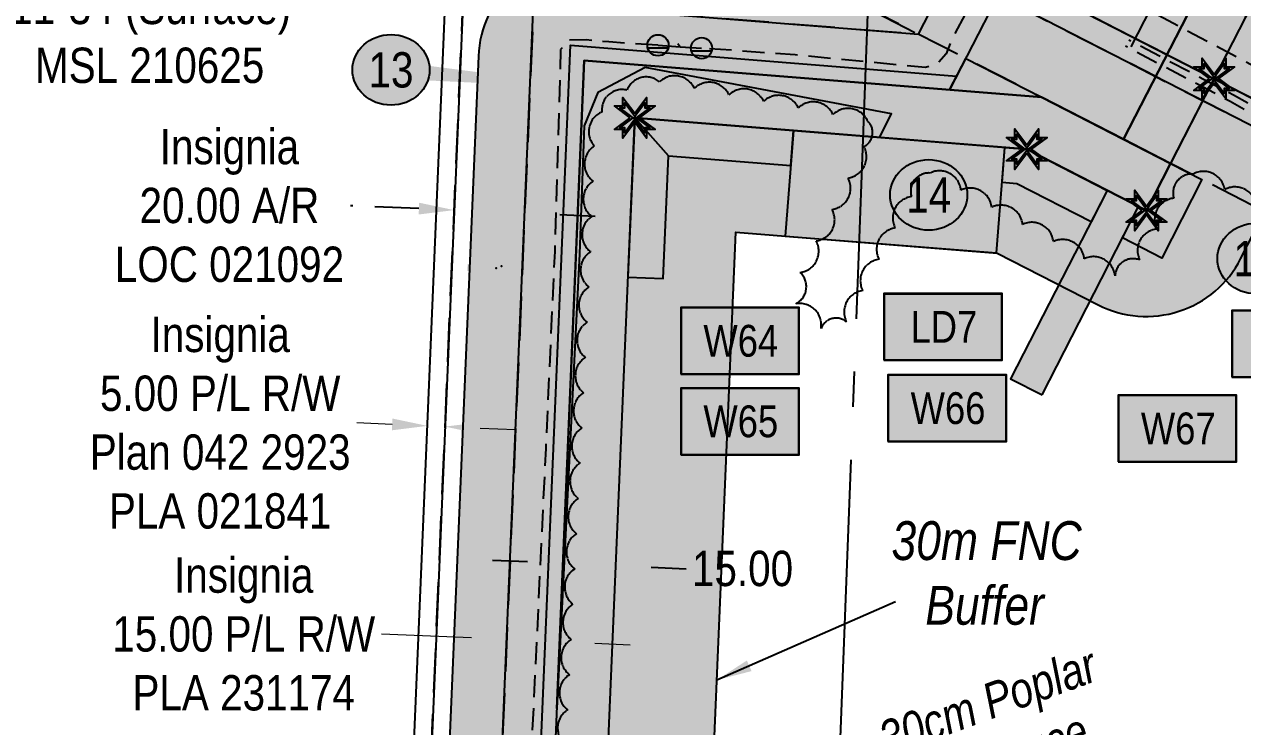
# Model space of a CAD drawing. Extents: x 333858 to 342713, y 6154085 to 6163590.
# Drawn here: x 334690.9 to 335036.1, y 6158234 to 6158433 of the extents above; entities that cross this region are included whole.
import ezdxf
from ezdxf.enums import TextEntityAlignment as Align

# ---------------------------------------------------------------- set-up
doc = ezdxf.new("R2010")
doc.units = 0
doc.header["$LTSCALE"] = 5
doc.header["$PDSIZE"] = 0.5
for name, pattern in [('0', [1, 1, 0]), ('foc-ACCESSROAD', [3.75, 2.5, -1.25]), ('foc-MONUMENT-BDYS', [6, 4, -2]), ('foc-QUARTERLINE', [33, 25, -3, 2, -3]), ('UG_PIPE', [1.875, 1.25, -0.625])]:
    doc.linetypes.add(name, pattern=pattern)
doc.layers.get('Defpoints').update_dxf_attribs({"color": 9})
doc.layers.add('AS-GENERAL', color=48, linetype='Continuous', lineweight=18)
doc.layers.add('F-RW-T', color=190, linetype='Continuous', lineweight=9)
doc.layers.add('AS-PIPE-AG', color=7, linetype='Continuous', true_color=0x7d00fa)
doc.layers.add('P-TEMP-BLUE-H', color=7, linetype='Continuous', true_color=0x99e6ff)
for name, color, linetype in [('AS-PIPE-UG', 44, 'UG_PIPE'), ('AS-ROADS', 254, 'Continuous'), ('AS-SYMBOL', 7, 'Continuous'), ('C-AR', 13, 'foc-ACCESSROAD'), ('DETAIL-T', 7, 'Continuous'), ('F-AR', 190, 'foc-ACCESSROAD'), ('F-RW', 190, 'Continuous'), ('F-WS', 190, 'foc-ACCESSROAD'), ('Field_Culvert', 7, 'Continuous'), ('L-MON', 1, 'Continuous'), ('L-MON-PLAN', 7, 'foc-MONUMENT-BDYS'), ('L-QSEC', 8, 'foc-QUARTERLINE'), ('P-BUFFER-H 30m', 51, 'Continuous'), ('P-BUFFER-T', 40, 'Continuous'), ('P-ELEVATION', 7, 'Continuous'), ('P-PROPOSED', 10, 'Continuous'), ('P-PROPOSED-H', 21, 'Continuous'), ('P-TEMP-BLOCKS', 250, 'Continuous'), ('P-TEMP-BLUE', 146, 'Continuous'), ('P-TXT', 4, 'Continuous'), ('P-WORKAREA', 113, 'Continuous'), ('P-WORKAREA-H', 111, 'Continuous'), ('T-BUSH', 110, '0'), ('T-BUSH-T', 110, 'Continuous')]:
    doc.layers.add(name, color=color, linetype=linetype)
doc.layers.add('P-EXISTINGCUT', color=125, linetype='Continuous', plot=False)
doc.layers.add('P-EXISTINGDISPO', color=175, linetype='Continuous', plot=False)
doc.styles.add('100L', font='ARIALN.TTF', dxfattribs={"height": 11})
doc.styles.add('80', font='ARIALN.TTF', dxfattribs={"height": 10})
doc.styles.add('80CG', font='ARIALN.TTF', dxfattribs={"height": 10})
doc.styles.add('80L', font='ARIALN.TTF', dxfattribs={"height": 10})
doc.styles.add('80LS', font='ARIALNI.TTF', dxfattribs={"height": 10})
doc.dimstyles.new('Compass 5 000', dxfattribs={"dimscale": 5, "dimtxt": 9, "dimasz": 2, "dimexe": 0.2, "dimexo": 0.0625, "dimgap": 0.5, "dimtad": 0, "dimtih": 1, "dimtoh": 1, "dimzin": 0, "dimdsep": 46, "dimtxsty": '80CG', "dimcen": 0.1, "dimse1": 1, "dimse2": 1, "dimclrd": 256, "dimclrt": 256, "dimaunit": 1, "dimadec": 4, "dimazin": 0, "dimtfac": 0.06, "dimtofl": 0, "dimtmove": 0, "dimatfit": 1, "dimfxl": 0.2, "dimtolj": 1, "dimtzin": 0, "dimlwd": -1, "dimarcsym": 0})

# ---------------------------------------------------------------- blocks, each defined once
blk = doc.blocks.new('RISER')
h = blk.add_hatch(color=255)
h.dxf.hatch_style = 1
edge = h.paths.add_edge_path()
edge.add_arc((0, 0), 0.7, 0, 360)
blk.add_hatch(color=13).paths.add_polyline_path([(0.581, -0.15), (-0.581, -0.15, 0.774597)])
at = {"color": 13}
blk.add_line((-0.581, -0.15), (0.581, -0.15), dxfattribs=at)
blk.add_circle((0, 0), 0.6, dxfattribs=at)
blk = doc.blocks.new('*D461')
at = {"layer": 'Defpoints', "color": 0, "transparency": 16777216}
for p in [(334810.11, 6158319), (334803.78, 6158287.55), (334808.78, 6158287.34)]:
    blk.add_point(p, dxfattribs=at)
at = {"layer": 'F-RW-T', "transparency": 16777216}
for p, q in [((334795.13, 6158319.63), (334785.14, 6158320.05)), ((334820.1, 6158318.57), (334830.09, 6158318.15))]:
    blk.add_line(p, q, dxfattribs=at)
for points in [[(334795.2, 6158321.29), (334795.06, 6158317.96), (334805.12, 6158319.21)], [(334820.17, 6158320.24), (334820.03, 6158316.91), (334810.11, 6158319)]]:
    blk.add_solid(points, dxfattribs=at)
at = {"layer": 'F-RW-T', "transparency": 16777216, "insert": (334746.4, 6158320.05), "char_height": 10, "attachment_point": 5, "style": '80CG'}
blk.add_mtext('\\A1;Insignia\\P5.00 P/L R/W\\PPlan 042 2923\\PPLA 021841', dxfattribs=at)
blk = doc.blocks.new('*D464')
at = {"layer": 'Defpoints', "color": 0, "transparency": 16777216}
for p in [(334832.68, 6158379.5), (334811.72, 6158357.15), (334831.7, 6158356.31)]:
    blk.add_point(p, dxfattribs=at)
at = {"layer": 'F-WS', "transparency": 16777216}
for p, q in [((334802.71, 6158380.77), (334783.29, 6158381.59)), ((334842.67, 6158379.08), (334852.66, 6158378.66))]:
    blk.add_line(p, q, dxfattribs=at)
for points in [[(334802.78, 6158382.43), (334802.64, 6158379.1), (334812.7, 6158380.34)], [(334842.74, 6158380.74), (334842.6, 6158377.41), (334832.68, 6158379.5)]]:
    blk.add_solid(points, dxfattribs=at)
at = {"layer": 'F-WS', "transparency": 16777216, "insert": (334749.02, 6158381.59), "char_height": 10, "attachment_point": 5, "style": '80CG'}
blk.add_mtext('\\A1;Insignia\\P20.00 A/R\\PLOC 021092', dxfattribs=at)
blk = doc.blocks.new('*D491')
at = {"layer": 'Defpoints', "color": 0, "transparency": 16777216}
for p in [(334842.56, 6158258.07), (334825.85, 6158217.83), (334840.84, 6158217.2)]:
    blk.add_point(p, dxfattribs=at)
at = {"layer": 'F-RW-T', "transparency": 16777216}
for p, q in [((334817.59, 6158259.12), (334792.15, 6158260.2)), ((334852.55, 6158257.65), (334862.55, 6158257.22))]:
    blk.add_line(p, q, dxfattribs=at)
for points in [[(334817.66, 6158260.79), (334817.52, 6158257.46), (334827.58, 6158258.7)], [(334852.63, 6158259.31), (334852.48, 6158255.98), (334842.56, 6158258.07)]]:
    blk.add_solid(points, dxfattribs=at)
at = {"layer": 'F-RW-T', "transparency": 16777216, "insert": (334753.07, 6158260.2), "char_height": 10, "attachment_point": 5, "style": '80CG'}
blk.add_mtext('\\A1;Insignia\\P15.00 P/L R/W\\PPLA 231174', dxfattribs=at)
blk = doc.blocks.new('Temp_Area5')
at = {"true_color": 0x99e6ff}
h = blk.add_hatch(color=141, dxfattribs=at)
h.dxf.hatch_style = 1
h.paths.add_polyline_path([(-16.83, -9.44), (16.33, -9.44), (16.33, 9.05), (-16.83, 9.05)])
at = {"color": 250}
for points in [[(-17.03, -9.64), (16.53, -9.64), (16.53, 9.25), (-17.03, 9.25)], [(-16.93, -9.54), (16.43, -9.54), (16.43, 9.15), (-16.93, 9.15)]]:
    blk.add_lwpolyline(points, close=True, dxfattribs=at)
at = {"color": 250, "style": '80L'}
blk.add_attdef('TEMPORARY', text='', height=9, dxfattribs=at).set_placement((0, -0.15), align=Align.MIDDLE_CENTER)
blk = doc.blocks.new('TEMP')
h = blk.add_hatch(color=255)
h.dxf.hatch_style = 1
h.paths.add_polyline_path([(0, 0.251), (-0.666, 1.152), (-0.666, 0.666), (-1.152, 0.666), (-0.251, 0), (-1.152, -0.666), (-0.666, -0.666), (-0.666, -1.152), (0, -0.251), (0.666, -1.152), (0.666, -0.666), (1.152, -0.666), (0.251, 0), (1.152, 0.666), (0.666, 0.666), (0.666, 1.152)])
h.paths.add_polyline_path([(0.566, 0.849), (0.566, 0.566), (0.849, 0.566), (0.083, 0), (0.849, -0.566), (0.566, -0.566), (0.566, -0.849), (0, -0.083), (-0.566, -0.849), (-0.566, -0.566), (-0.849, -0.566), (-0.083, 0), (-0.849, 0.566), (-0.566, 0.566), (-0.566, 0.849), (0, 0.083)], flags=16)
h = blk.add_hatch(color=1)
h.dxf.hatch_style = 1
h.paths.add_polyline_path([(0, 0.083), (-0.566, 0.849), (-0.566, 0.566), (-0.849, 0.566), (-0.083, 0), (-0.849, -0.566), (-0.566, -0.566), (-0.566, -0.849), (0, -0.083), (0.566, -0.849), (0.566, -0.566), (0.849, -0.566), (0.083, 0), (0.849, 0.566), (0.566, 0.566), (0.566, 0.849)])
at = {"color": 1}
for p, q in [((-0.083, 0), (0.083, 0)), ((0, 0.083), (0, -0.083))]:
    blk.add_line(p, q, dxfattribs=at)
at = {"color": 255, "flags": 128}
blk.add_lwpolyline([(-0.251, 0), (-1.152, 0.666), (-0.666, 0.666), (-0.666, 1.152), (0, 0.251), (0.666, 1.152), (0.666, 0.666), (1.152, 0.666), (0.251, 0), (1.152, -0.666), (0.666, -0.666), (0.666, -1.152), (0, -0.251), (-0.666, -1.152), (-0.666, -0.666), (-1.152, -0.666)], close=True, dxfattribs=at)
at = {"color": 1, "flags": 128}
blk.add_lwpolyline([(-0.083, 0), (-0.849, 0.566), (-0.566, 0.566), (-0.566, 0.849), (0, 0.083), (0.566, 0.849), (0.566, 0.566), (0.849, 0.566), (0.083, 0), (0.849, -0.566), (0.566, -0.566), (0.566, -0.849), (0, -0.083), (-0.566, -0.849), (-0.566, -0.566), (-0.849, -0.566)], close=True, dxfattribs=at)
blk = doc.blocks.new('*U612')
at = {"layer": 'P-ELEVATION'}
h = blk.add_hatch(color=111, dxfattribs=at)
h.dxf.hatch_style = 1
edge = h.paths.add_edge_path()
edge.add_ellipse((0, 0), major_axis=(-10.94, 0), ratio=0.913794, start_angle=0, end_angle=360)
at = {"layer": 'P-ELEVATION', "color": 7, "flags": 128}
blk.add_lwpolyline([(0, 0, 5, 0, 0), (61.89, -5.46, 0, 0, 0)], format="xyseb", dxfattribs=at)
at = {"layer": 'P-ELEVATION', "color": 7}
blk.add_ellipse((0, 0), major_axis=(-10.94, 0), ratio=0.913794, dxfattribs=at)
at = {"layer": 'P-ELEVATION', "style": '80'}
blk.add_attdef('BEND', text='', height=10, dxfattribs=at).set_placement((0, 0), align=Align.MIDDLE_CENTER)
blk = doc.blocks.new('*U613')
at = {"layer": 'P-ELEVATION'}
h = blk.add_hatch(color=111, dxfattribs=at)
h.dxf.hatch_style = 1
edge = h.paths.add_edge_path()
edge.add_ellipse((0, 0), major_axis=(-10.94, 0), ratio=0.913794, start_angle=0, end_angle=360)
at = {"layer": 'P-ELEVATION', "color": 7, "flags": 128}
blk.add_lwpolyline([(0, 0, 5, 0, 0), (29.88, 20.31, 0, 0, 0)], format="xyseb", dxfattribs=at)
at = {"layer": 'P-ELEVATION', "color": 7}
blk.add_ellipse((0, 0), major_axis=(-10.94, 0), ratio=0.913794, dxfattribs=at)
at = {"layer": 'P-ELEVATION', "style": '80'}
blk.add_attdef('BEND', text='', height=10, dxfattribs=at).set_placement((0, 0), align=Align.MIDDLE_CENTER)
blk = doc.blocks.new('*U614')
at = {"layer": 'P-ELEVATION'}
h = blk.add_hatch(color=111, dxfattribs=at)
h.dxf.hatch_style = 1
edge = h.paths.add_edge_path()
edge.add_ellipse((0, 0), major_axis=(-10.94, 0), ratio=0.913794, start_angle=0, end_angle=360)
at = {"layer": 'P-ELEVATION', "color": 7, "flags": 128}
blk.add_lwpolyline([(0, 0, 5, 0, 0), (-34.29, 23.7, 0, 0, 0)], format="xyseb", dxfattribs=at)
at = {"layer": 'P-ELEVATION', "color": 7}
blk.add_ellipse((0, 0), major_axis=(-10.94, 0), ratio=0.913794, dxfattribs=at)
at = {"layer": 'P-ELEVATION', "style": '80'}
blk.add_attdef('BEND', text='', height=10, dxfattribs=at).set_placement((0, 0), align=Align.MIDDLE_CENTER)
blk = doc.blocks.new('*D663')
at = {"layer": 'Defpoints', "color": 0, "transparency": 16777216}
for p in [(334843.54, 6158281.09), (334858.48, 6158279.59), (334858.52, 6158280.45)]:
    blk.add_point(p, dxfattribs=at)
at = {"layer": 'P-TXT', "transparency": 16777216}
for p, q in [((334833.51, 6158280.65), (334823.52, 6158281.07)), ((334868.47, 6158279.17), (334878.47, 6158278.75))]:
    blk.add_line(p, q, dxfattribs=at)
for points in [[(334833.58, 6158282.31), (334833.44, 6158278.98), (334843.5, 6158280.22)], [(334868.54, 6158280.83), (334868.4, 6158277.5), (334858.48, 6158279.59)]]:
    blk.add_solid(points, dxfattribs=at)
at = {"layer": 'P-TXT', "transparency": 16777216, "insert": (334894.4, 6158278.75), "char_height": 10, "attachment_point": 5, "style": '80CG'}
blk.add_mtext('\\A1;15.00', dxfattribs=at)

msp = doc.modelspace()

# ---------------------------------------------------------------- hatches: boundary and pattern name
at = {"layer": 'P-BUFFER-H 30m'}
h = msp.add_hatch(color=256, dxfattribs=at)
h.dxf.hatch_style = 1
edge = h.paths.add_edge_path()
edge.add_line((336291.873, 6156152.182), (336306.68, 6156157.701))
edge.add_line((336306.68, 6156157.701), (336312.94, 6156154.84))
edge.add_line((336312.94, 6156154.84), (336246.035, 6156006.766))
edge.add_arc((336273.369, 6155994.416), 29.994, 155.685, 245.685)
edge.add_line((336261.018, 6155967.083), (336288.352, 6155954.733))
edge.add_arc((336300.702, 6155982.066), 29.994, 245.685, 335.685)
edge.add_line((336328.036, 6155969.716), (336413.465, 6156158.79))
edge.add_arc((336386.132, 6156171.14), 29.994, 335.685, 425.6898)
edge.add_line((336398.48, 6156198.474), (336345.071, 6156222.601))
edge.add_line((336345.071, 6156222.601), (336320.894, 6156233.648))
edge.add_arc((336308.428, 6156206.367), 29.994, 65.4422, 110.4422)
edge.add_line((336297.953, 6156234.472), (336283.147, 6156228.954))
edge.add_line((336283.147, 6156228.954), (336214.406, 6156260.367))
edge.add_line((336214.406, 6156260.367), (335872.986, 6156443.947))
edge.add_line((335872.986, 6156443.947), (335776.973, 6156503.67))
edge.add_line((335776.973, 6156503.67), (335780.014, 6156582.024))
edge.add_arc((335750.042, 6156583.187), 29.994, 357.77797, 447.77523)
edge.add_line((335751.206, 6156613.158), (335235.017, 6156633.212))
edge.add_line((335235.017, 6156633.212), (334978.169, 6156712.11))
edge.add_line((334978.169, 6156712.11), (334981.407, 6157411.067))
edge.add_arc((334951.413, 6157411.206), 29.994, 359.73464, 426.86087)
edge.add_line((334963.199, 6157438.787), (334837.024, 6157492.708))
edge.add_line((334837.024, 6157492.708), (334842.768, 6157615.147))
edge.add_arc((334812.807, 6157616.553), 29.994, 357.31424, 357.50229)
edge.add_line((334842.772, 6157615.246), (334849.787, 6157776.056))
edge.add_line((334849.787, 6157776.056), (334861.509, 6157786.8))
edge.add_arc((334841.243, 6157808.912), 29.994, 312.5064, 357.5064)
edge.add_line((334871.208, 6157807.607), (334872.43, 6157835.67))
edge.add_arc((334842.465, 6157836.975), 29.994, 357.5064, 363.03)
edge.add_line((334872.417, 6157838.561), (334871.004, 6157865.26))
edge.add_line((334871.004, 6157865.26), (334892.497, 6158374.126))
edge.add_line((334892.497, 6158374.126), (334966.567, 6158368.178))
edge.add_line((334966.567, 6158368.178), (334995.163, 6158353.524))
edge.add_arc((335008.841, 6158380.218), 29.994, 242.86835, 332.86835)
edge.add_line((335035.535, 6158366.54), (335070.643, 6158435.053))
edge.add_arc((335043.949, 6158448.732), 29.994, 332.86835, 422.86835)
edge.add_line((335057.628, 6158475.425), (334967.552, 6158521.582))
edge.add_line((334967.552, 6158521.582), (334960.608, 6158597.583))
edge.add_arc((334930.738, 6158594.854), 29.994, 5.2202, 27.20658)
edge.add_line((334957.414, 6158608.568), (334918.783, 6158683.715))
edge.add_arc((334892.107, 6158670.001), 29.994, 27.20658, 40.9694)
edge.add_line((334914.755, 6158689.667), (334637.352, 6159009.127))
edge.add_line((334637.352, 6159009.127), (334579.079, 6159083.75))
edge.add_line((334579.079, 6159083.75), (334522.094, 6159160.439))
edge.add_line((334522.094, 6159160.439), (334509.043, 6159563.312))
edge.add_arc((334479.065, 6159562.341), 29.994, 1.85535, 14.52271)
edge.add_line((334508.101, 6159569.862), (334488.344, 6159646.132))
edge.add_arc((334459.308, 6159638.61), 29.994, 14.52271, 38.40527)
edge.add_line((334482.813, 6159657.243), (334389.867, 6159774.489))
edge.add_line((334389.867, 6159774.489), (334394.935, 6159818.349))
edge.add_arc((334365.139, 6159821.791), 29.994, 353.4089, 398.40799)
edge.add_line((334388.643, 6159840.426), (334335.707, 6159907.195))
edge.add_arc((334312.203, 6159888.561), 29.994, 38.40799, 128.40799)
edge.add_line((334293.569, 6159912.065), (334281.817, 6159902.748))
edge.add_arc((334300.452, 6159879.244), 29.994, 128.40799, 218.40799)
edge.add_line((334276.948, 6159860.61), (334318.307, 6159808.443))
edge.add_line((334318.307, 6159808.443), (334313.239, 6159764.585))
edge.add_arc((334343.035, 6159761.142), 29.994, 173.4089, 218.40527)
edge.add_line((334319.53, 6159742.509), (334418.141, 6159618.117))
edge.add_line((334418.141, 6159618.117), (334434.259, 6159555.893))
edge.add_line((334434.259, 6159555.893), (334447.604, 6159143.939))
edge.add_arc((334477.582, 6159144.91), 29.994, 181.85535, 216.61423)
edge.add_line((334453.507, 6159127.021), (334519.212, 6159038.595))
edge.add_arc((334543.287, 6159056.484), 29.994, 216.61423, 217.9861)
edge.add_line((334519.647, 6159038.023), (334578.972, 6158962.053))
edge.add_arc((334602.612, 6158980.513), 29.994, 217.9861, 220.96708)
edge.add_line((334579.964, 6158960.848), (334854.609, 6158644.539))
edge.add_line((334854.609, 6158644.539), (334886.729, 6158582.057))
edge.add_line((334886.729, 6158582.057), (334894.441, 6158497.653))
edge.add_arc((334924.31, 6158500.382), 29.994, 185.2202, 213.93434)
edge.add_line((334899.425, 6158483.638), (334906.814, 6158472.655))
edge.add_arc((334931.7, 6158489.399), 29.994, 213.93434, 242.86835)
edge.add_line((334918.021, 6158462.706), (334953.667, 6158444.44))
edge.add_line((334953.667, 6158444.44), (334851.919, 6158452.611))
edge.add_arc((334849.518, 6158422.713), 29.994, 85.40904, 177.5814)
edge.add_line((334819.55, 6158423.979), (334795.995, 6157866.286))
edge.add_arc((334825.962, 6157865.02), 29.994, 177.5814, 183.03)
edge.add_line((334796.01, 6157863.435), (334797.422, 6157836.764))
edge.add_line((334797.422, 6157836.764), (334796.797, 6157822.424))
edge.add_line((334796.797, 6157822.424), (334790.302, 6157816.471))
edge.add_arc((334810.568, 6157794.359), 29.994, 132.5064, 177.49817)
edge.add_line((334780.602, 6157795.669), (334772.855, 6157618.363))
edge.add_line((334772.855, 6157618.363), (334766.517, 6157483.238))
edge.add_arc((334796.478, 6157481.833), 29.994, 177.31424, 212.07805)
edge.add_line((334771.063, 6157465.903), (334784.149, 6157445.025))
edge.add_arc((334809.564, 6157460.954), 29.994, 212.07805, 246.84186)
edge.add_line((334797.768, 6157433.377), (334832.647, 6157418.458))
edge.add_line((334832.647, 6157418.458), (334906.309, 6157386.987))
edge.add_line((334906.309, 6157386.987), (334903.03, 6156679.051))
edge.add_arc((334933.024, 6156678.912), 29.994, 179.73464, 252.92405)
edge.add_line((334924.217, 6156650.24), (335218.603, 6156559.81))
edge.add_arc((335227.411, 6156588.482), 29.994, 252.92405, 267.77523)
edge.add_line((335226.246, 6156558.511), (335703.34, 6156539.976))
edge.add_line((335703.34, 6156539.976), (335701.031, 6156480.444))
edge.add_arc((335731.002, 6156479.281), 29.994, 177.77797, 238.11546)
edge.add_line((335715.159, 6156453.813), (335834.548, 6156379.545))
edge.add_arc((335850.391, 6156405.013), 29.994, 238.11546, 241.73337)
edge.add_line((335836.187, 6156378.596), (336180.178, 6156193.634))
edge.add_arc((336194.383, 6156220.051), 29.994, 241.73337, 245.44053)
edge.add_line((336181.916, 6156192.77), (336250.709, 6156161.333))
edge.add_line((336250.709, 6156161.333), (336268.931, 6156153.006))
edge.add_arc((336281.397, 6156180.287), 29.994, 245.44053, 290.4422)
at = {"layer": 'P-PROPOSED-H'}
h = msp.add_hatch(color=256, dxfattribs=at)
h.dxf.hatch_style = 1
h.paths.add_polyline_path([(336281.397, 6156180.287), (336307.845, 6156190.145), (336326.46, 6156181.639), (336352.622, 6156169.821), (336273.369, 6155994.416), (336300.702, 6155982.066), (336386.132, 6156171.14), (336332.664, 6156195.293), (336308.428, 6156206.367), (336281.981, 6156196.509), (336201.056, 6156233.49), (335857.948, 6156417.978), (335746.326, 6156487.411), (335750.042, 6156583.187), (335229.946, 6156603.392), (334948.073, 6156689.978), (334951.413, 6157411.206), (334816.374, 6157468.914), (334806.612, 6157484.49), (334812.807, 6157616.553), (334820.363, 6157789.774), (334841.243, 6157808.912), (334842.465, 6157836.975), (334840.976, 6157865.1), (334863.844, 6158406.517), (334974.925, 6158397.597), (335008.841, 6158380.218), (335043.949, 6158448.732), (334941.983, 6158500.982), (334938.896, 6158505.569), (334930.738, 6158594.854), (334892.107, 6158670.001), (334614.192, 6158990.051), (334555.218, 6159065.573), (334492.419, 6159150.085), (334479.065, 6159562.341), (334459.308, 6159638.61), (334358.646, 6159765.591), (334365.139, 6159821.791), (334312.203, 6159888.561), (334300.452, 6159879.244), (334349.528, 6159817.342), (334343.035, 6159761.142), (334445.586, 6159631.779), (334464.13, 6159560.192), (334477.582, 6159144.91), (334543.287, 6159056.484), (334602.612, 6158980.513), (334879.63, 6158661.471), (334916.069, 6158590.589), (334924.31, 6158500.382), (334931.7, 6158489.399), (335023.763, 6158442.224), (335002.334, 6158400.404), (334979.105, 6158412.307), (334849.518, 6158422.713), (334825.962, 6157865.02), (334827.45, 6157836.905), (334826.222, 6157808.707), (334810.568, 6157794.359), (334802.819, 6157617.006), (334796.478, 6157481.833), (334809.564, 6157460.954), (334844.443, 6157446.035), (334936.395, 6157406.75), (334933.024, 6156678.912), (335227.411, 6156588.482), (335734.475, 6156568.783), (335731.002, 6156479.281), (335850.391, 6156405.013), (336194.383, 6156220.051), (336263.176, 6156188.614)])
at = {"layer": 'P-TEMP-BLUE-H'}
h = msp.add_hatch(color=256, dxfattribs=at)
h.dxf.hatch_style = 1
h.paths.add_polyline_path([(334979.105, 6158412.307), (334953.068, 6158414.398), (334957.634, 6158423.309)])
h = msp.add_hatch(color=256, dxfattribs=at)
h.dxf.hatch_style = 1
h.paths.add_polyline_path([(334861.937, 6158361.373), (334871.926, 6158360.951), (334873.395, 6158395.72), (334863.844, 6158406.517)])
h = msp.add_hatch(color=256, dxfattribs=at)
h.dxf.hatch_style = 1
h.paths.add_polyline_path([(334908.083, 6158392.935), (334908.883, 6158402.9), (334863.844, 6158406.517), (334873.395, 6158395.72)])
h = msp.add_hatch(color=256, dxfattribs=at)
h.dxf.hatch_style = 1
h.paths.add_polyline_path([(334966.356, 6158368.195), (334968.757, 6158398.093), (334908.883, 6158402.9), (334906.483, 6158373.003)])
h = msp.add_hatch(color=256, dxfattribs=at)
h.dxf.hatch_style = 1
h.paths.add_polyline_path([(334974.925, 6158397.597), (334997.719, 6158385.917), (334993.16, 6158377.02), (334972.139, 6158387.791), (334967.957, 6158388.127), (334968.757, 6158398.093)])
h = msp.add_hatch(color=256, dxfattribs=at)
h.dxf.hatch_style = 1
h.paths.add_polyline_path([(335015.681, 6158393.565), (335024.578, 6158389.005), (335013.18, 6158366.761), (335002.057, 6158372.46), (335006.617, 6158381.358), (335008.841, 6158380.218)])
h = msp.add_hatch(color=256, dxfattribs=at)
h.dxf.hatch_style = 1
h.paths.add_polyline_path([(334979.26, 6158327.971), (335006.617, 6158381.358), (334997.719, 6158385.917), (334970.362, 6158332.53)])
at = {"layer": 'P-WORKAREA-H'}
h = msp.add_hatch(color=256, dxfattribs=at)
h.dxf.hatch_style = 1
h.paths.add_polyline_path([(334953.068, 6158414.398), (334849.518, 6158422.713), (334825.962, 6157865.02), (334826.54, 6157854.097), (334822.53, 6157854.196), (334821.958, 6157864.999), (334845.697, 6158427.032), (334955.043, 6158418.251)])

# ---------------------------------------------------------------- linework, layer by layer
at = {"color": 13, "const_width": 2, "flags": 128}
msp.add_lwpolyline([(334871.08, 6158427.51), (334876.08, 6158427.51), (334881.08, 6158427.51)], dxfattribs=at)
at = {"layer": 'AS-GENERAL', "const_width": 2, "flags": 128}
msp.add_lwpolyline([(334816.456, 6158364.09), (334831.372, 6158363.136)], dxfattribs=at)
at = {"layer": 'AS-PIPE-AG', "flags": 128}
for points in [[(334870.45, 6158427.038), (334876.77, 6158426.637), (334882.786, 6158426.217)], [(334876.08, 6158427.51), (334876.77, 6158426.637)]]:
    msp.add_lwpolyline(points, dxfattribs=at)
at = {"layer": 'AS-PIPE-UG', "flags": 128}
for points in [[(334992.48, 6158445.971), (334980.564, 6158452.175), (334974.595, 6158454.523), (334970.076, 6158453.961), (334965.822, 6158450.998), (334963.805, 6158447.971), (334953.385, 6158428.072), (334952.139, 6158424.617), (334949.729, 6158421.911), (334946.215, 6158420.719), (334909.296, 6158424.307), (334882.786, 6158426.217)], [(335003.958, 6158439.973), (335079.421, 6158399.807), (335184.514, 6158344.994)], [(334870.352, 6158427.056), (334862.011, 6158427.58), (334856.529, 6158427.992), (334850.117, 6158428.54), (334845.165, 6158428.525), (334842.782, 6158425.8), (334842.718, 6158418.823), (334842.432, 6158409.027), (334841.184, 6158368.578), (334838.633, 6158312.791), (334834.738, 6158231.108), (334830.648, 6158144.079), (334826.695, 6158059.951), (334824.027, 6157995.352), (334820.902, 6157935.238), (334818.257, 6157879.087), (334818.058, 6157871.553), (334816.826, 6157866.566), (334813.552, 6157865.699), (334810.016, 6157865.917), (334792.817, 6157866.127)], [(335069.227, 6158390.49), (335032.567, 6158411.118), (335002.902, 6158426.751)]]:
    msp.add_lwpolyline(points, dxfattribs=at)
msp.add_lwpolyline([(335070.208, 6158392.233), (335033.548, 6158412.861, 0.006882), (335033.499, 6158412.887), (335003.834, 6158428.52)], format="xyb", dxfattribs=at)
at = {"layer": 'AS-ROADS', "const_width": 6.999, "flags": 128}
msp.add_lwpolyline([(334437.09, 6159245.989), (334440.384, 6159135.434), (334484.246, 6159068.688), (334498.877, 6159051.8), (334524.198, 6159021.832), (334570.617, 6158956.867), (334632.118, 6158848.41), (334725.406, 6158745.879), (334766.059, 6158704.071), (334827.453, 6158659.428), (334842.627, 6158645.626), (334854.819, 6158630.599), (334866.782, 6158611.35), (334880.549, 6158584.006), (334883.869, 6158573.917), (334886.57, 6158549.625), (334890.098, 6158491.235), (334897.298, 6158475.271), (334905.397, 6158462.904), (334998.689, 6158415.717), (335026.433, 6158401.286), (335065.417, 6158381.934)], dxfattribs=at)
at = {"layer": 'C-AR', "flags": 128}
msp.add_lwpolyline([(335030.602, 6158455.571), (335011.453, 6158418.2), (335002.555, 6158422.759), (335021.705, 6158460.13)], close=True, dxfattribs=at)
at = {"layer": 'F-AR'}
msp.add_lwpolyline([(335687.895, 6156966.518), (335704.852, 6157402.971), (335609.056, 6157738.32), (335289.32, 6158203.265), (335253.74, 6158259.196), (335222.248, 6158287.715), (334867.819, 6158469.333), (334869.555, 6158490.911), (335233.715, 6158304.308), (335269.161, 6158272.208), (335306.162, 6158214.063), (335627.384, 6157746.956), (335724.957, 6157405.389), (335707.877, 6156965.767)], close=True, dxfattribs=at)
at = {"layer": 'F-AR', "flags": 128}
msp.add_lwpolyline([(334762.287, 6157860.677), (334790.725, 6157859.978), (334816.09, 6158460.503), (334897.865, 6158453.936), (334944.288, 6158430.148), (334835.191, 6158438.909), (334809.874, 6157839.505), (334761.773, 6157840.688)], close=True, dxfattribs=at)
at = {"layer": 'F-RW'}
for points in [[(335311.763, 6158218.339), (335274.559, 6158276.762), (335266.72, 6158283.824), (335237.728, 6158310.115), (334917.99, 6158473.956), (334904.863, 6158493.466), (334896.509, 6158584.901), (334862.981, 6158650.121), (334587.173, 6158967.796), (334527.441, 6159044.241), (334457.799, 6159138.01), (334444.23, 6159557.266)], [(334603.28, 6158940.639), (334640.321, 6158865.658), (334750.335, 6158739.998), (334862.981, 6158650.121), (334896.509, 6158584.901), (334906.088, 6158480.055), (335237.728, 6158310.115), (335274.559, 6158276.762), (335311.948, 6158218.015), (335323.275, 6158201.531), (335373.885, 6158127.928), (335633.801, 6157749.98), (335634.115, 6157748.879), (335641.808, 6157751.077), (335655.541, 6157702.999), (335647.798, 6157700.788), (335660.294, 6157657.072), (335664.423, 6157642.647), (335702.001, 6157511.169), (335728.713, 6157417.723), (335731.995, 6157406.249), (335715.232, 6156974.784)], [(335690.013, 6156505.904), (335724.957, 6157405.389), (335701.164, 6157488.68), (335657.727, 6157640.74), (335653.607, 6157655.163), (335641.118, 6157698.879), (335627.384, 6157746.956), (335365.163, 6158128.257), (335317.495, 6158197.583), (335306.162, 6158214.063), (335269.161, 6158272.208), (335233.715, 6158304.308), (334899.469, 6158475.583), (334889.663, 6158582.91), (334857.443, 6158645.586), (334745.481, 6158734.917), (334634.453, 6158861.736), (334597.151, 6158937.248)]]:
    msp.add_lwpolyline(points, dxfattribs=at)
msp.add_lwpolyline([(334826.277, 6158519.395), (334826.1, 6158459.699), (334816.09, 6158460.503), (334792.553, 6157903.268), (334704.468, 6157838.284), (334695.565, 6157850.353), (334788.2, 6157918.66), (334811.107, 6158460.997), (334811.272, 6158516.937)], close=True, dxfattribs=at)
at = {"layer": 'F-RW', "flags": 128}
msp.add_lwpolyline([(334979.064, 6158465.129), (334953.068, 6158414.398), (334849.518, 6158422.713), (334825.962, 6157865.02), (334827.45, 6157836.905), (334826.222, 6157808.707), (334801.235, 6157809.32), (334681.724, 6157812.251), (334682.092, 6157827.243), (334801.602, 6157824.313), (334811.88, 6157824.06), (334812.436, 6157836.835), (334810.948, 6157864.94), (334835.191, 6158438.909), (334944.288, 6158430.148), (334965.717, 6158471.968)], dxfattribs=at)
at = {"layer": 'F-WS', "flags": 128}
msp.add_lwpolyline([(334988.172, 6158460.462), (334979.053, 6158442.666), (335005.746, 6158428.988), (335014.865, 6158446.783)], close=True, dxfattribs=at)
at = {"layer": 'Field_Culvert'}
for p in [(334824.605, 6158363.913), (334826.061, 6158364.417)]:
    msp.add_point(p, dxfattribs=at)
at = {"layer": 'L-MON-PLAN', "flags": 128}
msp.add_lwpolyline([(334154.542, 6159966.727), (334427.289, 6159622.671), (334444.216, 6159557.326), (334457.799, 6159138.01), (334527.441, 6159044.241), (334750.335, 6158739.998), (334862.981, 6158650.121), (334896.509, 6158584.901), (334906.088, 6158480.055), (335237.728, 6158310.115)], dxfattribs=at)
at = {"layer": 'L-QSEC'}
msp.add_line((334949.767, 6158969.145), (334918.888, 6158145.123), dxfattribs=at)
at = {"layer": 'P-BUFFER-H 30m', "flags": 128}
for points in [[(334871.004, 6157865.26), (334892.497, 6158374.126), (334966.567, 6158368.178), (334995.163, 6158353.524, 0.4142136), (335035.535, 6158366.54), (335070.643, 6158435.053, 0.4142136), (335057.628, 6158475.425), (334967.552, 6158521.582), (334960.608, 6158597.583, 0.0962291), (334957.414, 6158608.568), (334918.783, 6158683.715, 0.0601239), (334914.755, 6158689.667), (334637.352, 6159009.127), (334579.079, 6159083.75), (334522.094, 6159160.439), (334509.043, 6159563.312, 0.0553281)], [(334434.259, 6159555.893), (334447.604, 6159143.939, 0.1528379), (334453.507, 6159127.021), (334519.212, 6159038.595, 0.005986), (334519.647, 6159038.023), (334578.972, 6158962.053, 0.0130077), (334579.964, 6158960.848), (334854.609, 6158644.539), (334886.729, 6158582.057), (334894.441, 6158497.653, 0.1259488), (334899.425, 6158483.638), (334906.814, 6158472.655, 0.1269235), (334918.021, 6158462.706), (334953.667, 6158444.44), (334851.919, 6158452.611, 0.4253627), (334819.55, 6158423.979), (334795.995, 6157866.286, 0.0237785)]]:
    msp.add_lwpolyline(points, format="xyb", dxfattribs=at)
at = {"layer": 'P-EXISTINGCUT', "flags": 128}
msp.add_lwpolyline([(334841.764, 6158239.146), (334849.518, 6158422.713), (334979.105, 6158412.307), (335015.681, 6158393.565), (335008.841, 6158380.218), (334974.925, 6158397.597), (334933.215, 6158400.947), (334936.588, 6158407.62), (334866.838, 6158420.758), (334853.393, 6158413.676), (334849.494, 6158404.232), (334848.24, 6158367.958)], close=True, dxfattribs=at)
at = {"layer": 'P-EXISTINGDISPO', "flags": 128}
msp.add_lwpolyline([(335023.763, 6158442.224), (335037.11, 6158435.385), (335015.681, 6158393.565), (335002.334, 6158400.404), (335023.763, 6158442.224)], dxfattribs=at)
at = {"layer": 'P-PROPOSED', "flags": 128}
for points in [[(334464.13, 6159560.192), (334477.582, 6159144.91), (334543.287, 6159056.484), (334602.612, 6158980.513), (334879.63, 6158661.471), (334916.069, 6158590.589), (334924.31, 6158500.382), (334931.7, 6158489.399), (335023.763, 6158442.224), (335002.334, 6158400.404), (334979.105, 6158412.307), (334849.518, 6158422.713), (334825.962, 6157865.02), (334827.45, 6157836.905), (334826.222, 6157808.707), (334810.568, 6157794.359), (334802.819, 6157617.006), (334796.478, 6157481.833), (334809.564, 6157460.954), (334844.443, 6157446.035), (334936.395, 6157406.75), (334933.024, 6156678.912)], [(334948.073, 6156689.978), (334951.413, 6157411.206), (334816.374, 6157468.914), (334806.612, 6157484.49), (334812.807, 6157616.553), (334820.363, 6157789.774), (334841.243, 6157808.912), (334842.465, 6157836.975), (334840.976, 6157865.1), (334863.844, 6158406.517), (334974.925, 6158397.597), (335008.841, 6158380.218), (335043.949, 6158448.732), (334941.983, 6158500.982), (334938.896, 6158505.569), (334930.738, 6158594.854), (334892.107, 6158670.001), (334614.192, 6158990.051), (334555.218, 6159065.573), (334492.419, 6159150.085), (334479.065, 6159562.341)]]:
    msp.add_lwpolyline(points, dxfattribs=at)
at = {"layer": 'P-TEMP-BLUE', "flags": 128}
msp.add_lwpolyline([(335002.334, 6158400.404), (335023.763, 6158442.224)], dxfattribs=at)
for points in [[(334979.105, 6158412.307), (334953.068, 6158414.398), (334957.634, 6158423.309)], [(334861.937, 6158361.373), (334871.926, 6158360.951), (334873.395, 6158395.72), (334863.844, 6158406.517)], [(334908.083, 6158392.935), (334908.883, 6158402.9), (334863.844, 6158406.517), (334873.395, 6158395.72)], [(334966.356, 6158368.195), (334968.757, 6158398.093), (334908.883, 6158402.9), (334906.483, 6158373.003)], [(334974.925, 6158397.597), (334997.719, 6158385.917), (334993.16, 6158377.02), (334972.139, 6158387.791), (334967.957, 6158388.127), (334968.757, 6158398.093)], [(335015.681, 6158393.565), (335024.578, 6158389.005), (335013.18, 6158366.761), (335002.057, 6158372.46), (335006.617, 6158381.358), (335008.841, 6158380.218)], [(334979.26, 6158327.971), (335006.617, 6158381.358), (334997.719, 6158385.917), (334970.362, 6158332.53)]]:
    msp.add_lwpolyline(points, close=True, dxfattribs=at)
at = {"layer": 'P-WORKAREA', "flags": 128}
msp.add_lwpolyline([(334953.068, 6158414.398), (334849.518, 6158422.713), (334825.962, 6157865.02), (334826.54, 6157854.097), (334822.53, 6157854.196), (334821.958, 6157864.999), (334845.697, 6158427.032), (334955.043, 6158418.251)], close=True, dxfattribs=at)
at = {"layer": 'T-BUSH', "flags": 128}
msp.add_lwpolyline([(335093.852, 6158355.341, 0.5205671), (335084.875, 6158359.742, 0.5205671), (335075.898, 6158364.144, 0.5205671), (335066.921, 6158368.546, 0.5205671), (335057.944, 6158372.947, 0.5205671), (335048.967, 6158377.349, 0.5205671), (335039.99, 6158381.75, 0.5205671), (335031.013, 6158386.152, 0.5205671), (335022.036, 6158390.553, 0.5205671), (335016.602, 6158383.714, 0.5205671), (335011.772, 6158374.96, 0.5205671), (335006.942, 6158366.206, 0.5205671), (334999.943, 6158361.691, 0.5205671), (334991.205, 6158366.55, 0.5205671), (334982.467, 6158371.409, 0.5205671), (334973.73, 6158376.268, 0.5205671), (334964.992, 6158381.128, 0.5205671), (334956.254, 6158385.987, 0.5205671), (334947.516, 6158390.846, 0.5205671), (334942.258, 6158384.162, 0.5205671), (334937.662, 6158375.283, 0.5205671), (334933.065, 6158366.404, 0.5205671), (334928.469, 6158357.525, 0.5205671), (334923.872, 6158348.647, 0.5205671), (334916.636, 6158346.799, 0.5205671), (334909.486, 6158353.787, 0.5205671), (334910.758, 6158362.665, 0.5205671), (334915.269, 6158371.588, 0.5205671), (334919.779, 6158380.511, 0.5205671), (334924.29, 6158389.433, 0.5205671), (334928.8, 6158398.356, 0.5205671), (334929.85, 6158405.572, 0.5205671), (334920.025, 6158407.422, 0.5205671), (334910.199, 6158409.273, 0.5205671), (334900.374, 6158411.124, 0.5205671), (334890.549, 6158412.974, 0.5205671), (334880.724, 6158414.825, 0.5205671), (334870.898, 6158416.676, 0.5205671), (334861.705, 6158414.329, 0.5205671), (334854.558, 6158408.122, 0.5205671), (334852.402, 6158398.522, 0.5205671), (334852.056, 6158388.53, 0.5205671), (334851.711, 6158378.538, 0.5205671), (334851.365, 6158368.545, 0.5205671), (334850.879, 6158358.559, 0.5205671), (334850.377, 6158348.574, 0.5205671), (334849.875, 6158338.589, 0.5205671), (334849.373, 6158328.603, 0.5205671), (334848.871, 6158318.618, 0.5205671), (334848.369, 6158308.632, 0.5205671), (334847.867, 6158298.647, 0.5205671), (334847.365, 6158288.661, 0.5205671), (334846.863, 6158278.676, 0.5205671), (334846.361, 6158268.691, 0.5205671), (334845.859, 6158258.705, 0.5205671), (334845.357, 6158248.72, 0.5205671), (334844.855, 6158238.734, 0.5205671), (334844.367, 6158228.748, 0.5205671), (334843.982, 6158218.758, 0.5205671), (334843.596, 6158208.767, 0.5205671), (334843.21, 6158198.777, 0.5205671), (334842.824, 6158188.786, 0.5205671), (334842.439, 6158178.795, 0.5205671), (334842.053, 6158168.805, 0.5205671), (334841.667, 6158158.814, 0.5205671), (334841.281, 6158148.824, 0.5205671), (334840.896, 6158138.833, 0.5205671), (334840.51, 6158128.842, 0.5205671), (334840.124, 6158118.852, 0.5205671), (334839.738, 6158108.861, 0.5205671), (334839.352, 6158098.871, 0.5205671), (334838.967, 6158088.88, 0.5205671), (334838.581, 6158078.89, 0.5205671), (334838.195, 6158068.899, 0.5205671), (334837.809, 6158058.908, 0.5205671), (334837.417, 6158048.918, 0.5205671), (334837.026, 6158038.928, 0.5205671), (334836.635, 6158028.937, 0.5205671), (334836.243, 6158018.947, 0.5205671), (334835.852, 6158008.957, 0.5205671), (334835.461, 6157998.966, 0.5205671), (334835.069, 6157988.976, 0.5205671), (334834.678, 6157978.985, 0.5205671), (334834.287, 6157968.995, 0.5205671), (334833.895, 6157959.005, 0.5205671), (334833.504, 6157949.014, 0.5205671), (334833.113, 6157939.024, 0.5205671), (334832.635, 6157929.038, 0.5205671), (334832.11, 6157919.053, 0.5205671), (334831.585, 6157909.069, 0.5205671), (334831.059, 6157899.085, 0.5205671), (334830.534, 6157889.101, 0.5205671), (334834.02, 6157882.703, 0.5205671), (334844.001, 6157882.11, 0.5205671), (334853.981, 6157881.518, 0.5205671), (334863.23, 6157879.314, 0.5205671), (334862.747, 6157869.38, 0.5205671), (334861.906, 6157859.418, 0.5205671), (334861.065, 6157849.455, 0.5205671), (334860.224, 6157839.492, 0.5205671), (334859.383, 6157829.53, 0.5205671), (334858.126, 6157819.679, 0.5205671), (334848.542, 6157818.725, 0.5205671), (334842.614, 6157812.572, 0.5205671), (334838.523, 6157803.449, 0.5205671), (334834.153, 6157794.509, 0.5205671), (334824.727, 6157796.345, 0.5205671), (334815.305, 6157799.689, 0.5205671), (334807.763, 6157799.994, 0.5205671), (334806.55, 6157790.07, 0.5205671), (334805.336, 6157780.146, 0.5205671), (334804.122, 6157770.222, 0.5205671), (334802.909, 6157760.298, 0.5205671), (334802.146, 6157750.334, 0.5205671), (334801.619, 6157740.35, 0.5205671), (334801.093, 6157730.366, 0.5205671), (334800.566, 6157720.382, 0.5205671), (334800.04, 6157710.398, 0.5205671), (334799.513, 6157700.414, 0.5205671), (334798.987, 6157690.43, 0.5205671), (334798.46, 6157680.445, 0.5205671), (334797.934, 6157670.461, 0.5205671), (334797.371, 6157660.479, 0.5205671), (334796.76, 6157650.5, 0.5205671), (334796.15, 6157640.52, 0.5205671), (334795.539, 6157630.541, 0.5205671), (334794.928, 6157620.562, 0.5205671), (334790.454, 6157612.288, 0.5205671), (334783.131, 6157605.482, 0.5205671), (334775.808, 6157598.675, 0.5205671), (334768.485, 6157591.868, 0.5205671), (334760.16, 6157584.13, 0.5205671)], format="xyb", dxfattribs=at)

# ---------------------------------------------------------------- block references
at = {"layer": 'AS-SYMBOL', "xscale": 4.999015300000083, "yscale": 4.999015300000083, "zscale": 4.999015300000083}
for p in [(334870.45, 6158427.038), (334882.786, 6158426.217)]:
    msp.add_blockref('RISER', p, dxfattribs=at)
at = {"layer": 'DETAIL-T', "xscale": 0.99980306, "yscale": 0.99980306, "zscale": 0.99980306}
for name, p, values in [('*U612', (334794.798, 6158420.076), {'BEND': '13'}), ('*U613', (334947.138, 6158384.643), {'BEND': '14'}), ('*U614', (335039.873, 6158366.613), {'BEND': '15'})]:
    msp.add_blockref(name, p, dxfattribs=at).add_auto_attribs(values)
at = {"layer": 'L-MON', "xscale": 4.999015300000043, "yscale": 4.999015300000043, "zscale": 5.000000000000045}
for p in [(335027.991, 6158417.589), (334863.844, 6158406.517), (334974.925, 6158397.597), (335008.841, 6158380.218)]:
    msp.add_blockref('TEMP', p, dxfattribs=at)
at = {"layer": 'P-TEMP-BLOCKS', "xscale": 0.99980306, "yscale": 0.99980306, "zscale": 0.99980306}
for p, values in [((334951.451, 6158347.42), {'TEMPORARY': 'LD7'}), ((334893.903, 6158343.461), {'TEMPORARY': 'W64'}), ((335050.015, 6158342.647), {'TEMPORARY': 'W69'}), ((334952.62, 6158324.383), {'TEMPORARY': 'W66'}), ((334893.903, 6158320.649), {'TEMPORARY': 'W65'}), ((335017.857, 6158318.639), {'TEMPORARY': 'W67'})]:
    msp.add_blockref('Temp_Area5', p, dxfattribs=at).add_auto_attribs(values)

# ---------------------------------------------------------------- texts
at = {"layer": 'F-WS', "insert": (334682.749, 6158459.706), "char_height": 10, "attachment_point": 1, "style": '80L'}
msp.add_mtext_dynamic_manual_height_columns('\\pi24.058;Insignia\\P\\pi4.171;11-34 (Surface)\\P\\pi11.187;MSL 210625', width=86.00921, gutter_width=50, heights=[0], dxfattribs=at)
at = {"layer": 'P-BUFFER-T', "insert": (334936.199, 6158292.205), "char_height": 10.99783, "attachment_point": 1, "style": '100L'}
msp.add_mtext_dynamic_manual_height_columns('\\pi0.40541;{\\fArial Narrow|b0|i1|c0|p34;30m FNC \\P\\pi9.9779;Buffer}', width=54.11955, gutter_width=55, heights=[0], dxfattribs=at)
at = {"layer": 'T-BUSH-T', "insert": (334962.173, 6158245.759), "char_height": 9.99803, "width": 65.39408, "attachment_point": 2, "rotation": 20, "style": '80LS'}
msp.add_mtext('30cm Poplar \\P& Spruce', dxfattribs=at)

# ---------------------------------------------------------------- dimensions: what is measured, and where the dimension line sits
at = {"layer": 'F-RW-T'}
for base, p1, p2, text, picture, middle in [((334810.113, 6158318.996), (334803.781, 6158287.546), (334808.775, 6158287.335), 'Insignia\\P5.00 P/L R/W\\PPlan 042 2923\\PPLA 021841', '*D461', (334746.401, 6158320.051)), ((334842.564, 6158258.069), (334825.854, 6158217.829), (334840.837, 6158217.196), 'Insignia\\P15.00 P/L R/W\\PPLA 231174', '*D491', (334753.069, 6158260.198))]:
    dim = msp.add_linear_dim(base=base, p1=p1, p2=p2, angle=357.5814, text=text, dimstyle='Compass 5 000', dxfattribs=at)
    dim.commit()
    dim.dimension.update_dxf_attribs({"geometry": picture, "text_midpoint": middle, "dimtype": 161})
at = {"layer": 'F-WS'}
dim = msp.add_linear_dim(base=(334832.682, 6158379.501), p1=(334811.724, 6158357.155), p2=(334831.703, 6158356.311), angle=357.5814, text='Insignia\\P20.00 A/R\\PLOC 021092', dimstyle='Compass 5 000', dxfattribs=at)
dim.commit()
dim.dimension.update_dxf_attribs({"geometry": '*D464', "text_midpoint": (334749.024, 6158381.587), "dimtype": 161})
at = {"layer": 'P-TXT'}
dim = msp.add_aligned_dim(p1=(334843.536, 6158281.087), p2=(334858.52, 6158280.454), distance=-0.865, text='15.00', dimstyle='Compass 5 000', dxfattribs=at)
dim.commit()
dim.dimension.update_dxf_attribs({"geometry": '*D663', "text_midpoint": (334894.403, 6158278.747)})

# ---------------------------------------------------------------- leaders
at = {"layer": 'P-BUFFER-T'}
msp.add_leader([(334887.137, 6158247.221), (334937.736, 6158269.41)], dimstyle='Compass 5 000', dxfattribs=at)

doc.saveas('drawing.dxf')
